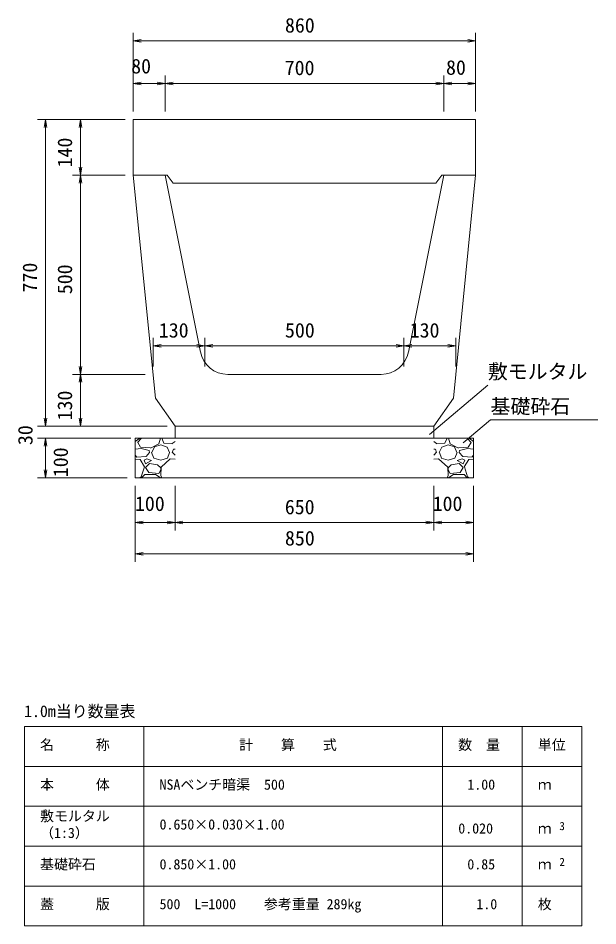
# Model space of a CAD drawing. Units: millimetres on the paper. Extents: x -1 to 840, y -1 to 593.
# Drawn here: x 215.1 to 287.9, y 184.1 to 298 of the extents above; entities that cross this region are included whole.
import ezdxf
from ezdxf.enums import TextEntityAlignment as Align

# ---------------------------------------------------------------- set-up
doc = ezdxf.new("R2010")
doc.units = ezdxf.units.MM
for name, color, linetype, lineweight in [('0_2', 7, 'Continuous', 18), ('D-MTR-FRAM（材料表図枠）', 2, 'Continuous', 18), ('D-STR-DIM（寸法）', 7, 'Continuous', 18), ('D-STR-HTXT（旗揚げ）', 7, 'Continuous', 18), ('D-STR-STRn（構造物）', 7, 'Continuous', 18), ('D-STR（構造物外形線）', 1, 'Continuous', 18)]:
    doc.layers.add(name, color=color, linetype=linetype, lineweight=lineweight)
doc.layers.add('D-MTR-TXT(文字列）', color=7, linetype='Continuous')
doc.layers.add('D-STR-TXT（文字）', color=7, linetype='Continuous')
doc.styles.add('ＭＳ ゴシック', font='')
doc.styles.get('ＭＳ ゴシック').set_extended_font_data('MS Gothic')

msp = doc.modelspace()

# ---------------------------------------------------------------- linework, layer by layer
at = {"layer": '0_2'}
for p, q in [((229.53, 295.185), (230.53, 295.352)), ((230.53, 295.019), (229.53, 295.185)), ((229.53, 295.185), (230.53, 295.185)), ((271.53, 295.352), (272.53, 295.185)), ((272.53, 295.185), (271.53, 295.019)), ((272.53, 295.185), (271.53, 295.185)), ((229.53, 289.843), (230.53, 290.01)), ((230.53, 289.676), (229.53, 289.843)), ((229.53, 289.843), (230.53, 289.843)), ((232.53, 290.01), (233.53, 289.843)), ((233.53, 289.843), (232.53, 289.676)), ((233.53, 289.843), (232.53, 289.843)), ((233.53, 289.843), (234.53, 290.01)), ((234.53, 289.676), (233.53, 289.843)), ((233.53, 289.843), (234.53, 289.843)), ((267.53, 290.01), (268.53, 289.843)), ((268.53, 289.843), (267.53, 289.676)), ((268.53, 289.843), (267.53, 289.843)), ((268.53, 289.843), (269.53, 290.01)), ((269.53, 289.676), (268.53, 289.843)), ((268.53, 289.843), (269.53, 289.843)), ((271.53, 290.01), (272.53, 289.843)), ((272.53, 289.843), (271.53, 289.676)), ((272.53, 289.843), (271.53, 289.843)), ((218.352, 284.343), (218.519, 285.343)), ((218.519, 285.343), (218.685, 284.343)), ((218.519, 285.343), (218.519, 284.343)), ((222.741, 284.343), (222.908, 285.343)), ((222.908, 285.343), (223.075, 284.343)), ((222.908, 285.343), (222.908, 284.343)), ((222.908, 278.343), (222.741, 279.343)), ((223.075, 279.343), (222.908, 278.343)), ((222.908, 278.343), (222.908, 279.343)), ((222.741, 277.343), (222.908, 278.343)), ((222.908, 278.343), (223.075, 277.343)), ((222.908, 278.343), (222.908, 277.343)), ((232.03, 256.908), (233.03, 257.075)), ((233.03, 256.742), (232.03, 256.908)), ((232.03, 256.908), (233.03, 256.908)), ((237.53, 257.075), (238.53, 256.908)), ((238.53, 256.908), (237.53, 256.742)), ((238.53, 256.908), (237.53, 256.908)), ((238.53, 256.908), (239.53, 257.075)), ((239.53, 256.742), (238.53, 256.908)), ((238.53, 256.908), (239.53, 256.908)), ((262.53, 257.075), (263.53, 256.908)), ((263.53, 256.908), (262.53, 256.742)), ((263.53, 256.908), (262.53, 256.908)), ((263.53, 256.908), (264.53, 257.075)), ((264.53, 256.742), (263.53, 256.908)), ((263.53, 256.908), (264.53, 256.908)), ((269.03, 257.075), (270.03, 256.908)), ((270.03, 256.908), (269.03, 256.742)), ((270.03, 256.908), (269.03, 256.908)), ((222.908, 253.343), (222.741, 254.343)), ((223.075, 254.343), (222.908, 253.343)), ((222.908, 253.343), (222.908, 254.343)), ((222.741, 252.343), (222.908, 253.343)), ((222.908, 253.343), (223.075, 252.343)), ((222.908, 253.343), (222.908, 252.343)), ((218.519, 246.843), (218.352, 247.843)), ((218.519, 246.843), (218.352, 247.843)), ((218.685, 247.843), (218.519, 246.843)), ((218.519, 246.843), (218.519, 247.843)), ((218.685, 247.843), (218.519, 246.843)), ((218.519, 246.843), (218.519, 247.843)), ((222.908, 246.843), (222.741, 247.843)), ((223.075, 247.843), (222.908, 246.843)), ((222.908, 246.843), (222.908, 247.843)), ((218.352, 244.343), (218.519, 245.343)), ((218.352, 244.343), (218.519, 245.343)), ((218.519, 245.343), (218.685, 244.343)), ((218.519, 245.343), (218.519, 244.343)), ((218.519, 245.343), (218.685, 244.343)), ((218.519, 245.343), (218.519, 244.343)), ((218.519, 240.343), (218.352, 241.343)), ((218.685, 241.343), (218.519, 240.343)), ((218.519, 240.343), (218.519, 241.343)), ((229.78, 234.732), (230.78, 234.898)), ((230.78, 234.565), (229.78, 234.732)), ((229.78, 234.732), (230.78, 234.732)), ((233.78, 234.898), (234.78, 234.732)), ((234.78, 234.732), (233.78, 234.565)), ((234.78, 234.732), (233.78, 234.732)), ((234.78, 234.732), (235.78, 234.898)), ((235.78, 234.565), (234.78, 234.732)), ((234.78, 234.732), (235.78, 234.732)), ((266.28, 234.898), (267.28, 234.732)), ((267.28, 234.732), (266.28, 234.565)), ((267.28, 234.732), (266.28, 234.732)), ((267.28, 234.732), (268.28, 234.898)), ((268.28, 234.565), (267.28, 234.732)), ((267.28, 234.732), (268.28, 234.732)), ((271.28, 234.898), (272.28, 234.732)), ((272.28, 234.732), (271.28, 234.565)), ((272.28, 234.732), (271.28, 234.732)), ((229.78, 230.814), (230.78, 230.981)), ((230.78, 230.647), (229.78, 230.814)), ((229.78, 230.814), (230.78, 230.814)), ((271.28, 230.981), (272.28, 230.814)), ((272.28, 230.814), (271.28, 230.647)), ((272.28, 230.814), (271.28, 230.814))]:
    msp.add_line(p, q, dxfattribs=at)
at = {"layer": 'D-MTR-FRAM（材料表図枠）'}
for p, q in [((215.876, 209.127), (285.876, 209.127)), ((215.876, 184.127), (215.876, 209.127)), ((230.876, 184.127), (230.876, 209.127)), ((268.376, 184.127), (268.376, 209.127)), ((278.376, 193.127), (278.376, 209.127)), ((278.376, 184.127), (278.376, 209.127)), ((285.876, 184.127), (285.876, 209.127)), ((215.876, 204.127), (285.876, 204.127)), ((215.876, 199.127), (285.876, 199.127)), ((215.876, 194.127), (285.876, 194.127)), ((215.876, 189.127), (285.876, 189.127)), ((215.876, 184.127), (285.876, 184.127))]:
    msp.add_line(p, q, dxfattribs=at)
at = {"layer": 'D-STR-DIM（寸法）'}
for p, q in [((229.53, 286.343), (229.53, 296.185)), ((271.53, 295.185), (230.53, 295.185)), ((272.53, 286.343), (272.53, 296.185)), ((229.53, 286.343), (229.53, 290.843)), ((233.53, 286.343), (233.53, 290.843)), ((233.53, 286.343), (233.53, 290.843)), ((268.53, 286.343), (268.53, 290.843)), ((268.53, 286.343), (268.53, 290.843)), ((272.53, 286.343), (272.53, 290.843)), ((232.53, 289.843), (230.53, 289.843)), ((267.53, 289.843), (234.53, 289.843)), ((269.53, 289.843), (271.53, 289.843)), ((228.53, 285.343), (217.519, 285.343)), ((228.53, 285.343), (221.908, 285.343)), ((218.519, 284.343), (218.519, 247.843)), ((222.908, 284.343), (222.908, 279.343)), ((228.53, 278.343), (221.908, 278.343)), ((228.53, 278.343), (221.908, 278.343)), ((222.908, 277.343), (222.908, 254.343)), ((232.03, 254.343), (232.03, 257.908)), ((238.53, 254.343), (238.53, 257.908)), ((238.53, 254.343), (238.53, 257.908)), ((263.53, 254.343), (263.53, 257.908)), ((263.53, 254.343), (263.53, 257.908)), ((270.03, 254.343), (270.03, 257.908)), ((233.03, 256.908), (237.53, 256.908)), ((262.53, 256.908), (239.53, 256.908)), ((269.03, 256.908), (264.53, 256.908)), ((231.03, 253.343), (221.908, 253.343)), ((231.03, 253.343), (221.908, 253.343)), ((222.908, 252.343), (222.908, 247.843)), ((218.519, 247.843), (218.519, 248.843)), ((233.78, 246.843), (217.519, 246.843)), ((233.78, 246.843), (217.519, 246.843)), ((233.78, 246.843), (221.908, 246.843)), ((228.78, 245.343), (217.519, 245.343)), ((229.23, 245.343), (217.519, 245.343)), ((218.519, 244.343), (218.519, 243.343)), ((218.519, 244.343), (218.519, 241.343)), ((228.78, 240.343), (217.519, 240.343)), ((229.78, 239.343), (229.78, 229.814)), ((229.78, 239.343), (229.78, 233.732)), ((234.78, 239.343), (234.78, 233.732)), ((234.78, 239.343), (234.78, 233.732)), ((267.28, 239.343), (267.28, 233.732)), ((272.28, 239.343), (272.28, 233.732)), ((272.28, 239.343), (272.28, 229.814)), ((267.28, 238.343), (267.28, 233.732)), ((233.78, 234.732), (230.78, 234.732)), ((266.28, 234.732), (235.78, 234.732)), ((268.28, 234.732), (271.28, 234.732)), ((271.28, 230.814), (230.78, 230.814))]:
    msp.add_line(p, q, dxfattribs=at)
at = {"layer": 'D-STR-HTXT（旗揚げ）'}
for p, q in [((266.724, 245.808), (274.067, 251.977)), ((270.964, 244.731), (274.403, 247.614)), ((287.877, 247.614), (274.403, 247.614))]:
    msp.add_line(p, q, dxfattribs=at)
at = {"layer": 'D-STR-STRn（構造物）'}
for p, q in [((234.78, 246.843), (234.78, 245.343)), ((267.28, 246.843), (267.28, 245.343)), ((234.78, 245.343), (229.78, 245.343)), ((229.78, 245.343), (229.78, 240.343)), ((229.78, 244.908), (230.343, 245.343)), ((230.089, 244.791), (230.586, 245.343)), ((232.94, 245.34), (232.74, 244.64)), ((233.111, 245.343), (233.381, 244.702)), ((267.28, 245.343), (234.78, 245.343)), ((267.28, 245.343), (272.28, 245.343)), ((268.949, 245.343), (268.68, 244.702)), ((269.12, 245.34), (269.32, 244.64)), ((271.971, 244.791), (271.474, 245.343)), ((272.28, 244.908), (271.717, 245.343)), ((272.28, 245.343), (272.28, 240.343)), ((230.543, 244.035), (229.78, 243.955)), ((230.449, 244.188), (230.099, 244.788)), ((231.686, 244.101), (230.436, 244.201)), ((231.537, 243.794), (230.537, 244.044)), ((231.589, 243.538), (231.539, 243.788)), ((232.741, 244.637), (231.691, 244.087)), ((231.888, 243.54), (232.188, 244.24)), ((232.189, 244.241), (232.989, 244.491)), ((232.987, 244.49), (233.787, 244.19)), ((233.386, 244.688), (234.436, 244.638)), ((233.789, 244.189), (234.089, 243.539)), ((234.438, 243.542), (234.588, 243.942)), ((234.439, 244.644), (234.78, 244.908)), ((234.78, 243.955), (234.593, 243.935)), ((267.621, 244.644), (267.28, 244.908)), ((267.28, 243.955), (267.467, 243.935)), ((267.622, 243.542), (267.472, 243.942)), ((268.674, 244.688), (267.624, 244.638)), ((268.271, 244.189), (267.971, 243.539)), ((269.073, 244.49), (268.273, 244.19)), ((269.871, 244.241), (269.071, 244.491)), ((269.319, 244.637), (270.369, 244.087)), ((270.173, 243.54), (269.873, 244.24)), ((270.375, 244.101), (271.625, 244.201)), ((270.471, 243.538), (270.521, 243.788)), ((270.523, 243.794), (271.523, 244.044)), ((271.517, 244.035), (272.28, 243.955)), ((271.612, 244.188), (271.962, 244.788)), ((229.987, 242.957), (229.78, 243.183)), ((230.39, 242.636), (229.78, 242.686)), ((231.135, 243.044), (229.985, 242.944)), ((231.238, 242.739), (230.888, 242.589)), ((231.589, 243.541), (231.139, 243.041)), ((231.84, 242.542), (231.24, 242.742)), ((231.834, 243.542), (232.134, 242.842)), ((232.135, 242.837), (232.985, 242.587)), ((232.991, 242.588), (233.841, 242.838)), ((234.19, 242.74), (233.04, 241.69)), ((233.837, 242.843), (234.087, 243.543)), ((234.78, 242.686), (234.19, 242.736)), ((234.78, 243.183), (234.437, 243.557)), ((267.28, 243.183), (267.623, 243.557)), ((267.28, 242.686), (267.87, 242.736)), ((267.87, 242.74), (269.02, 241.69)), ((268.223, 242.843), (267.973, 243.543)), ((269.069, 242.588), (268.219, 242.838)), ((269.925, 242.837), (269.075, 242.587)), ((270.226, 243.542), (269.926, 242.842)), ((270.22, 242.542), (270.82, 242.742)), ((270.471, 243.541), (270.921, 243.041)), ((270.822, 242.739), (271.172, 242.589)), ((270.925, 243.044), (272.075, 242.944)), ((271.67, 242.636), (272.28, 242.686)), ((272.073, 242.957), (272.28, 243.183)), ((230.95, 241.744), (230.4, 242.644)), ((230.539, 240.489), (230.939, 241.739)), ((230.887, 242.591), (231.087, 242.091)), ((231.087, 242.092), (231.837, 242.542)), ((231.087, 241.642), (231.487, 241.042)), ((231.589, 242.141), (231.089, 241.641)), ((232.595, 241.994), (231.595, 242.144)), ((232.999, 241.63), (232.599, 241.98)), ((233.036, 241.693), (232.986, 240.643)), ((232.989, 241.341), (232.989, 241.641)), ((269.024, 241.693), (269.074, 240.643)), ((269.061, 241.63), (269.461, 241.98)), ((269.071, 241.341), (269.071, 241.641)), ((269.466, 241.994), (270.466, 242.144)), ((270.973, 242.092), (270.223, 242.542)), ((270.472, 242.141), (270.972, 241.641)), ((270.973, 241.642), (270.573, 241.042)), ((271.173, 242.591), (270.973, 242.091)), ((271.11, 241.744), (271.66, 242.644)), ((271.521, 240.489), (271.121, 241.739)), ((230.343, 240.343), (230.539, 240.494)), ((230.586, 240.343), (230.989, 240.791)), ((230.989, 240.791), (232.289, 240.791)), ((231.49, 241.039), (232.74, 240.889)), ((232.287, 240.802), (232.937, 240.352)), ((232.74, 240.891), (232.99, 241.341)), ((232.981, 240.652), (233.111, 240.343)), ((269.08, 240.652), (268.949, 240.343)), ((269.32, 240.891), (269.07, 241.341)), ((269.773, 240.802), (269.123, 240.352)), ((270.57, 241.039), (269.32, 240.889)), ((271.071, 240.791), (269.771, 240.791)), ((271.474, 240.343), (271.071, 240.791)), ((271.717, 240.343), (271.521, 240.494)), ((229.78, 240.343), (272.28, 240.343))]:
    msp.add_line(p, q, dxfattribs=at)
at = {"layer": 'D-STR（構造物外形線）'}
for p, q in [((229.53, 285.343), (272.53, 285.343)), ((229.53, 285.343), (229.53, 278.343)), ((272.53, 285.343), (272.53, 278.343)), ((229.53, 278.343), (233.78, 278.343)), ((229.53, 278.343), (232.33, 250.343)), ((229.53, 278.343), (233.53, 278.343)), ((233.53, 278.343), (237.97, 256.142)), ((233.78, 278.343), (234.53, 277.343)), ((264.09, 256.142), (268.53, 278.343)), ((268.28, 278.343), (267.53, 277.343)), ((268.28, 278.343), (272.53, 278.343)), ((268.53, 278.343), (272.53, 278.343)), ((269.73, 250.343), (272.53, 278.343)), ((234.53, 277.343), (267.53, 277.343)), ((241.399, 253.343), (260.661, 253.343)), ((232.33, 250.343), (234.78, 246.843)), ((267.28, 246.843), (269.73, 250.343)), ((234.78, 246.843), (267.28, 246.843))]:
    msp.add_line(p, q, dxfattribs=at)
for centre, start, end in [((241.399, 256.843), 191.30993, 270), ((260.661, 256.843), 270, 348.69007)]:
    msp.add_arc(centre, 3.5, start, end, dxfattribs=at)

# ---------------------------------------------------------------- texts
at = {"layer": 'D-MTR-TXT(文字列）', "style": 'ＭＳ ゴシック'}
for s, height, p in [('名\u3000\u3000\u3000称', 1.283, (217.837, 205.829)), ('計\u3000\u3000算\u3000\u3000式', 1.283, (242.841, 205.829)), ('数\u3000量', 1.283, (270.337, 205.829)), ('単位', 1.283, (280.337, 205.829)), ('本\u3000\u3000\u3000体', 1.283, (217.837, 200.829)), ('NSAベンチ暗渠\u3000500', 1.283, (232.837, 200.829)), ('1.00', 1.283, (271.488, 200.829)), ('ｍ', 1.283, (280.337, 200.829)), ('敷モルタル', 1.283, (217.837, 196.879)), ('0.650×0.030×1.00', 1.283, (232.837, 195.829)), ('3', 1.026, (283.038, 195.831)), ('（1:3）', 1.283, (217.837, 194.768)), ('0.020', 1.283, (270.351, 195.329)), ('ｍ', 1.283, (280.337, 195.329)), ('基礎砕石', 1.283, (217.837, 190.829)), ('2', 1.026, (283.038, 191.331)), ('0.850×1.00', 1.283, (232.837, 190.829)), ('0.85', 1.283, (271.488, 190.829)), ('ｍ', 1.283, (280.337, 190.829)), ('蓋\u3000\u3000\u3000版', 1.283, (217.837, 185.829)), ('500\u3000L=1000\u3000\u3000参考重量 289kg', 1.283, (232.837, 185.829)), ('1.0', 1.283, (272.625, 185.829)), ('枚', 1.283, (280.337, 185.829))]:
    msp.add_text(s, height=height, dxfattribs=at).set_placement(p, align=Align.BOTTOM_LEFT)
at = {"layer": 'D-STR-DIM（寸法）', "style": 'ＭＳ ゴシック'}
for s, p in [('860', (248.587, 295.685)), ('80', (229.274, 290.558)), ('700', (248.555, 290.343)), ('80', (268.811, 290.389)), ('130', (232.748, 257.408)), ('500', (248.587, 257.408)), ('130', (264.248, 257.408)), ('100', (229.748, 235.646)), ('650', (248.568, 235.232)), ('100', (267.133, 235.646)), ('850', (248.587, 231.314))]:
    msp.add_text(s, height=1.833, dxfattribs=at).set_placement(p, align=Align.BOTTOM_LEFT)
for s, p in [('140', (222.408, 279.311)), ('770', (218.019, 263.618)), ('500', (222.408, 263.4)), ('130', (222.408, 247.561)), ('30', (217.442, 244.462)), ('100', (221.885, 240.434))]:
    msp.add_text(s, height=1.833, rotation=90, dxfattribs=at).set_placement(p, align=Align.BOTTOM_LEFT)
at = {"layer": 'D-STR-TXT（文字）', "style": 'ＭＳ ゴシック'}
for s, height, p in [('敷モルタル', 1.833, (274.067, 252.23)), ('基礎砕石', 1.833, (274.403, 247.866)), ('1.0m当り数量表', 1.466, (215.821, 209.89))]:
    msp.add_text(s, height=height, dxfattribs=at).set_placement(p, align=Align.BOTTOM_LEFT)

doc.saveas('drawing.dxf')
